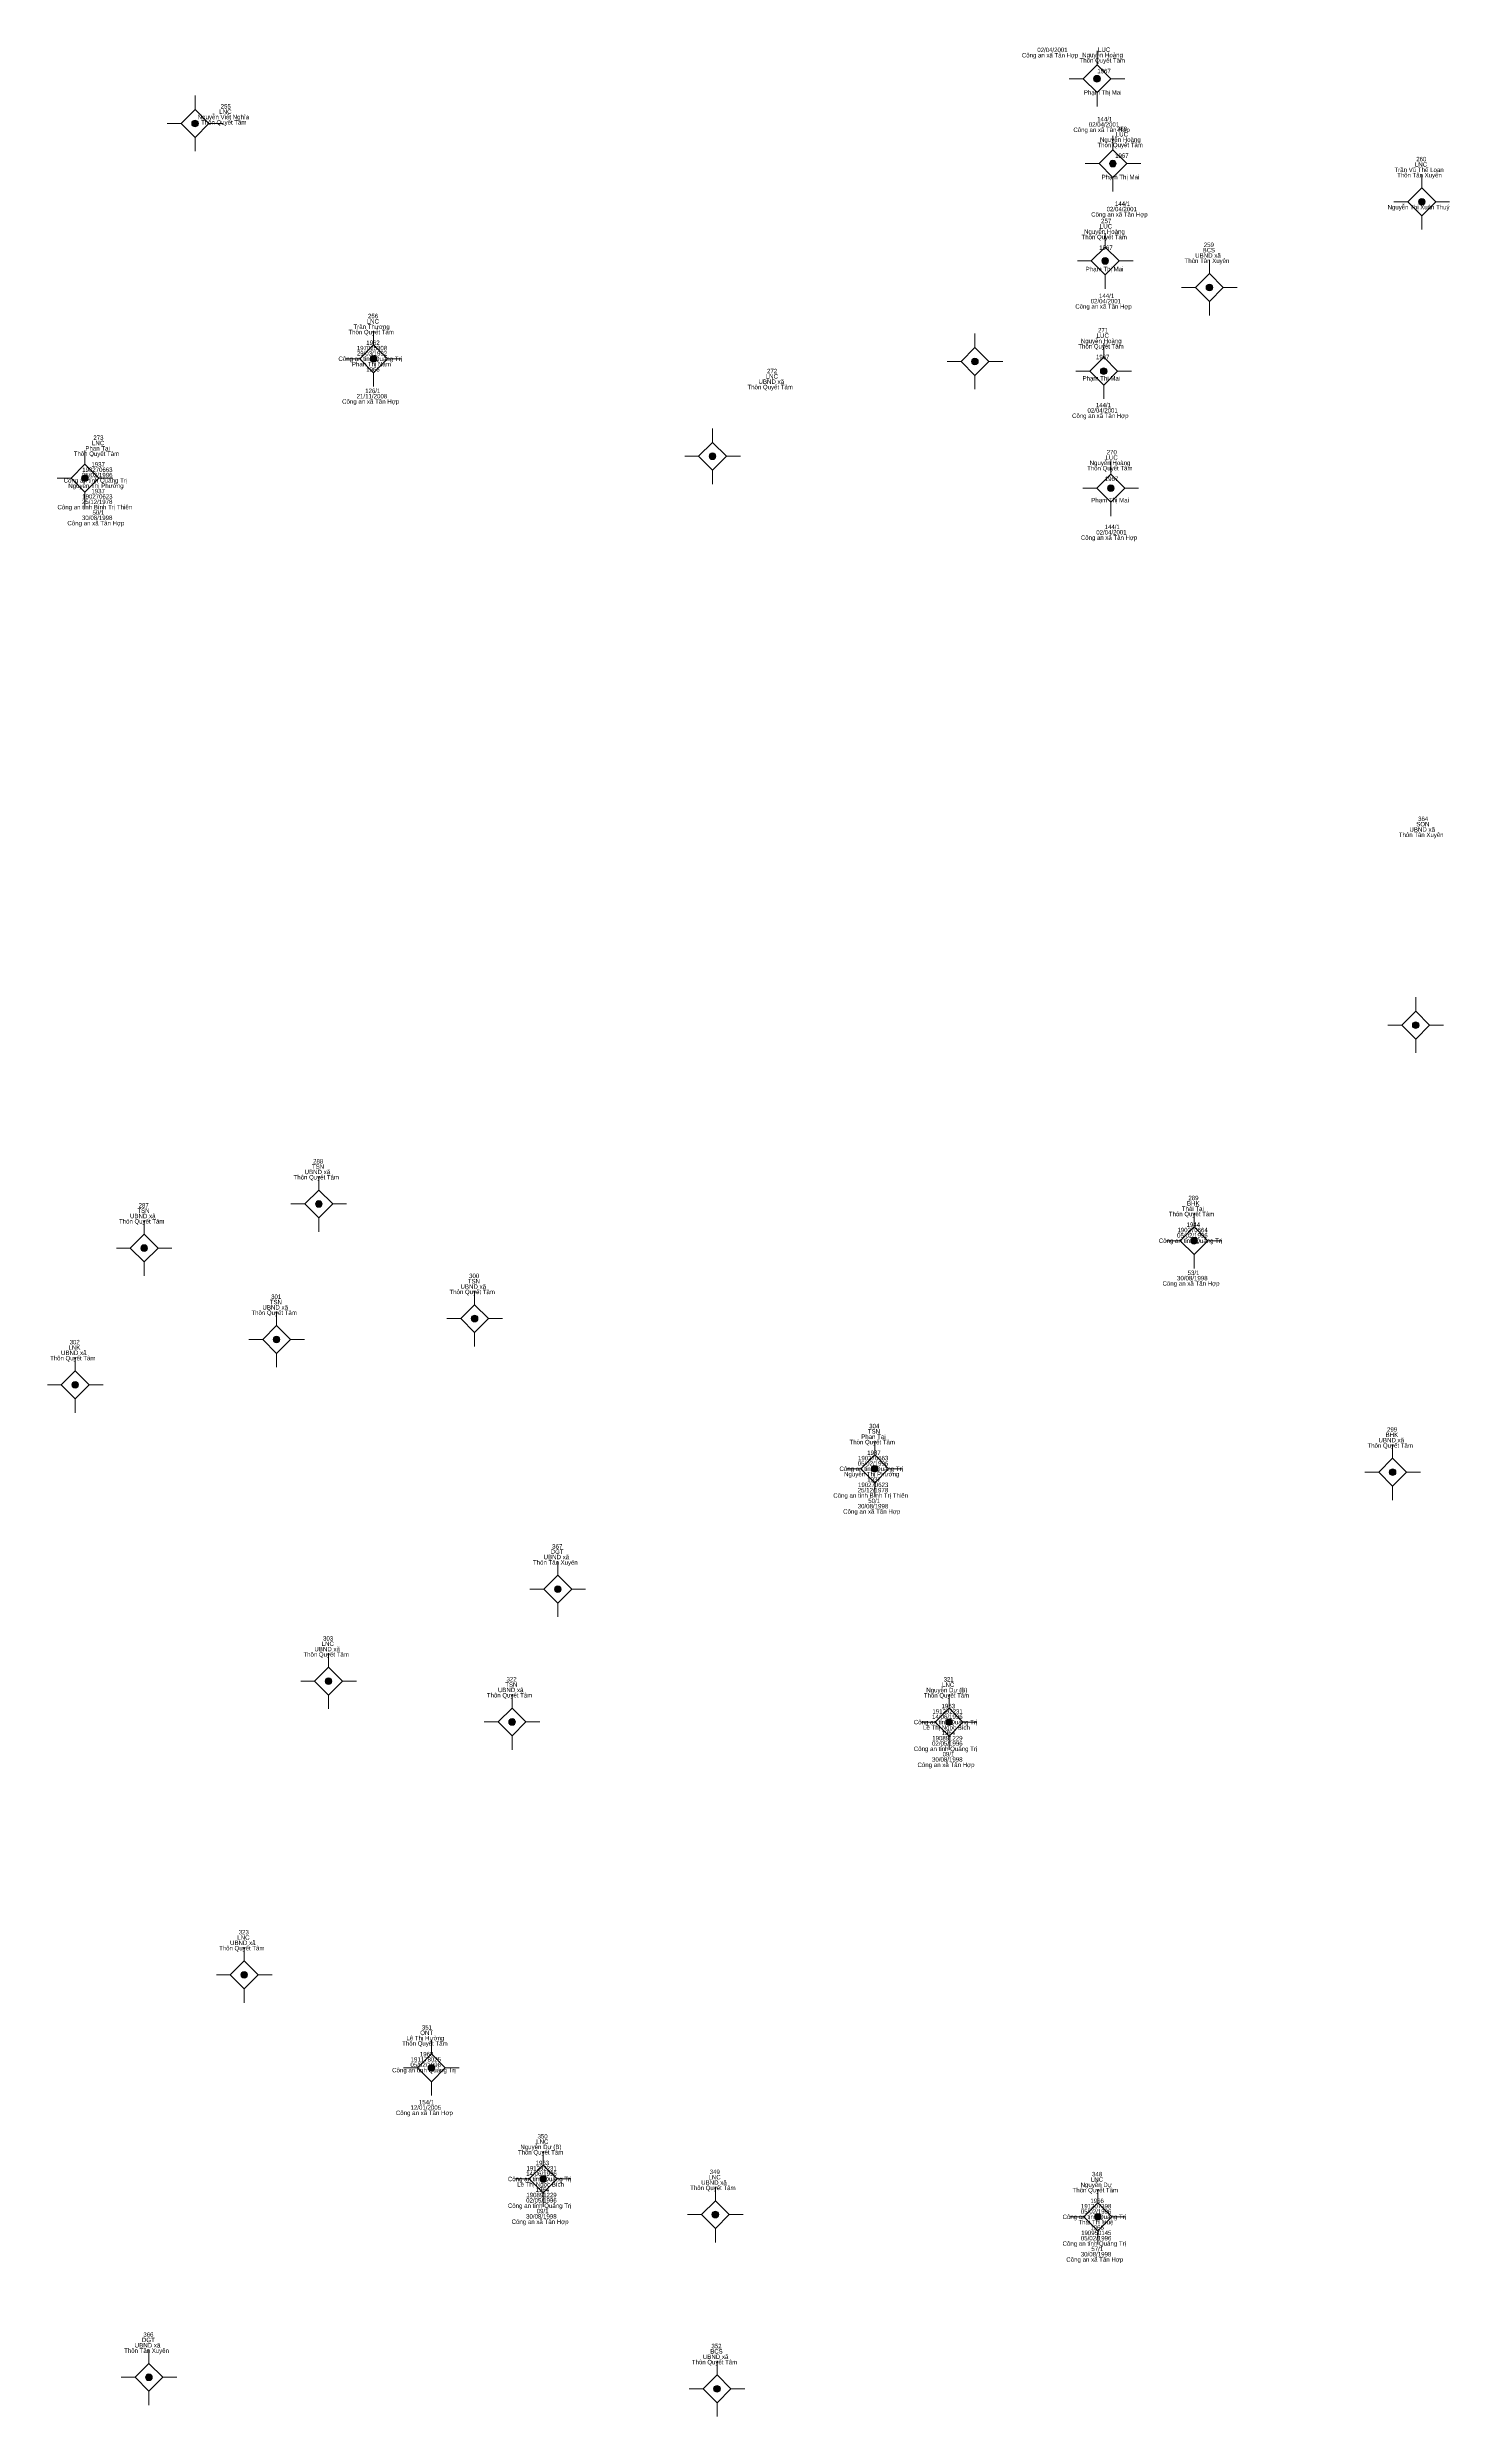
# Model space of a CAD drawing. Header units: metres. Extents: x 550999 to 552168, y 1840734 to 1841978.
# Drawn here: x 551004 to 551130.1, y 1841008.9 to 1841221.8 of the extents above; entities that cross this region are included whole.
import ezdxf
from ezdxf.enums import TextEntityAlignment as Align

# ---------------------------------------------------------------- set-up
doc = ezdxf.new("R2010")
doc.units = ezdxf.units.M
doc.header["$LTSCALE"] = 0.16
doc.layers.add('11', color=7, linetype='Continuous', lineweight=13)
doc.layers.add('15', color=7, linetype='Continuous')

msp = doc.modelspace()

# ---------------------------------------------------------------- hatches: boundary and pattern name
at = {"layer": '11'}
for points in [[(551098.6695, 1841218.98, 1), (551098.0695, 1841218.98, 1)], [(551017.6095, 1841214.96, 1), (551017.0095, 1841214.96, 1)], [(551100.0995, 1841211.35, 1), (551099.4995, 1841211.35, 1)], [(551127.8595, 1841207.92, 1), (551127.2595, 1841207.92, 1)], [(551099.4095, 1841202.61, 1), (551098.8095, 1841202.61, 1)], [(551108.7695, 1841200.22, 1), (551108.1695, 1841200.22, 1)], [(551033.6595, 1841193.82, 1), (551033.0595, 1841193.82, 1)], [(551087.6995, 1841193.58, 1), (551087.0995, 1841193.58, 1)], [(551099.2695, 1841192.71, 1), (551098.6695, 1841192.71, 1)], [(551064.1195, 1841185.06, 1), (551063.5195, 1841185.06, 1)], [(551007.7195, 1841183.09, 1), (551007.1195, 1841183.09, 1)], [(551099.9095, 1841182.19, 1), (551099.3095, 1841182.19, 1)], [(551127.3095, 1841133.95, 1), (551126.7095, 1841133.95, 1)], [(551028.7295, 1841117.88, 1), (551028.1295, 1841117.88, 1)], [(551013.0395, 1841113.92, 1), (551012.4395, 1841113.92, 1)], [(551107.3895, 1841114.58, 1), (551106.7895, 1841114.58, 1)], [(551042.7395, 1841107.58, 1), (551042.1395, 1841107.58, 1)], [(551024.9395, 1841105.71, 1), (551024.3395, 1841105.71, 1)], [(551006.8395, 1841101.63, 1), (551006.2395, 1841101.63, 1)], [(551078.6895, 1841094.09, 1), (551078.0895, 1841094.09, 1)], [(551125.2395, 1841093.78, 1), (551124.6395, 1841093.78, 1)], [(551050.2095, 1841083.28, 1), (551049.6095, 1841083.28, 1)], [(551029.6095, 1841075.01, 1), (551029.0095, 1841075.01, 1)], [(551046.0995, 1841071.34, 1), (551045.4995, 1841071.34, 1)], [(551085.3695, 1841071.33, 1), (551084.7695, 1841071.33, 1)], [(551022.0295, 1841048.62, 1), (551021.4295, 1841048.62, 1)], [(551038.8495, 1841040.27, 1), (551038.2495, 1841040.27, 1)], [(551048.8895, 1841030.28, 1), (551048.2895, 1841030.28, 1)], [(551064.3695, 1841027.08, 1), (551063.7695, 1841027.08, 1)], [(551098.7395, 1841026.88, 1), (551098.1395, 1841026.88, 1)], [(551013.4695, 1841012.46, 1), (551012.8695, 1841012.46, 1)], [(551064.5195, 1841011.43, 1), (551063.9195, 1841011.43, 1)]]:
    msp.add_hatch(color=256, dxfattribs=at).paths.add_polyline_path(points)

# ---------------------------------------------------------------- linework, layer by layer
for p, q in [((551098.37, 1841221.48), (551098.37, 1841220.23)), ((551097.12, 1841218.98), (551095.87, 1841218.98)), ((551100.87, 1841218.98), (551099.62, 1841218.98)), ((551017.31, 1841217.46), (551017.31, 1841216.21)), ((551098.37, 1841217.73), (551098.37, 1841216.48)), ((551016.06, 1841214.96), (551014.81, 1841214.96)), ((551019.81, 1841214.96), (551018.56, 1841214.96)), ((551017.31, 1841213.71), (551017.31, 1841212.46)), ((551099.8, 1841213.85), (551099.8, 1841212.6)), ((551098.55, 1841211.35), (551097.3, 1841211.35)), ((551099.8, 1841210.1), (551099.8, 1841208.85)), ((551102.3, 1841211.35), (551101.05, 1841211.35)), ((551127.56, 1841210.42), (551127.56, 1841209.17)), ((551126.31, 1841207.92), (551125.06, 1841207.92)), ((551130.06, 1841207.92), (551128.81, 1841207.92)), ((551127.56, 1841206.67), (551127.56, 1841205.42)), ((551099.11, 1841205.11), (551099.11, 1841203.86)), ((551097.86, 1841202.61), (551096.61, 1841202.61)), ((551099.11, 1841201.36), (551099.11, 1841200.11)), ((551101.61, 1841202.61), (551100.36, 1841202.61)), ((551108.47, 1841202.72), (551108.47, 1841201.47)), ((551107.22, 1841200.22), (551105.97, 1841200.22)), ((551110.97, 1841200.22), (551109.72, 1841200.22)), ((551108.47, 1841198.97), (551108.47, 1841197.72)), ((551033.36, 1841196.32), (551033.36, 1841195.07)), ((551087.4, 1841196.08), (551087.4, 1841194.83)), ((551098.97, 1841195.21), (551098.97, 1841193.96)), ((551032.11, 1841193.82), (551030.86, 1841193.82)), ((551035.86, 1841193.82), (551034.61, 1841193.82)), ((551086.15, 1841193.58), (551084.9, 1841193.58)), ((551089.9, 1841193.58), (551088.65, 1841193.58)), ((551097.72, 1841192.71), (551096.47, 1841192.71)), ((551101.47, 1841192.71), (551100.22, 1841192.71)), ((551033.36, 1841192.57), (551033.36, 1841191.32)), ((551087.4, 1841192.33), (551087.4, 1841191.08)), ((551098.97, 1841191.46), (551098.97, 1841190.21)), ((551063.82, 1841187.56), (551063.82, 1841186.31)), ((551007.42, 1841185.59), (551007.42, 1841184.34)), ((551062.57, 1841185.06), (551061.32, 1841185.06)), ((551066.32, 1841185.06), (551065.07, 1841185.06)), ((551099.61, 1841184.69), (551099.61, 1841183.44)), ((551006.17, 1841183.09), (551004.92, 1841183.09)), ((551009.92, 1841183.09), (551008.67, 1841183.09)), ((551063.82, 1841183.81), (551063.82, 1841182.56)), ((551098.36, 1841182.19), (551097.11, 1841182.19)), ((551102.11, 1841182.19), (551100.86, 1841182.19)), ((551007.42, 1841181.84), (551007.42, 1841180.59)), ((551099.61, 1841180.94), (551099.61, 1841179.69)), ((551127.01, 1841136.45), (551127.01, 1841135.2)), ((551125.76, 1841133.95), (551124.51, 1841133.95)), ((551129.51, 1841133.95), (551128.26, 1841133.95)), ((551127.01, 1841132.7), (551127.01, 1841131.45)), ((551028.43, 1841120.38), (551028.43, 1841119.13)), ((551012.74, 1841116.42), (551012.74, 1841115.17)), ((551027.18, 1841117.88), (551025.93, 1841117.88)), ((551028.43, 1841116.63), (551028.43, 1841115.38)), ((551030.93, 1841117.88), (551029.68, 1841117.88)), ((551107.09, 1841117.08), (551107.09, 1841115.83)), ((551011.49, 1841113.92), (551010.24, 1841113.92)), ((551015.24, 1841113.92), (551013.99, 1841113.92)), ((551105.84, 1841114.58), (551104.59, 1841114.58)), ((551109.59, 1841114.58), (551108.34, 1841114.58)), ((551012.74, 1841112.67), (551012.74, 1841111.42)), ((551107.09, 1841113.33), (551107.09, 1841112.08)), ((551042.44, 1841110.08), (551042.44, 1841108.83)), ((551024.64, 1841108.21), (551024.64, 1841106.96)), ((551041.19, 1841107.58), (551039.94, 1841107.58)), ((551044.94, 1841107.58), (551043.69, 1841107.58)), ((551023.39, 1841105.71), (551022.14, 1841105.71)), ((551027.14, 1841105.71), (551025.89, 1841105.71)), ((551042.44, 1841106.33), (551042.44, 1841105.08)), ((551006.54, 1841104.13), (551006.54, 1841102.88)), ((551024.64, 1841104.46), (551024.64, 1841103.21)), ((551005.29, 1841101.63), (551004.04, 1841101.63)), ((551009.04, 1841101.63), (551007.79, 1841101.63)), ((551006.54, 1841100.38), (551006.54, 1841099.13)), ((551078.39, 1841096.59), (551078.39, 1841095.34)), ((551124.94, 1841096.28), (551124.94, 1841095.03)), ((551077.14, 1841094.09), (551075.89, 1841094.09)), ((551078.39, 1841092.84), (551078.39, 1841091.59)), ((551080.89, 1841094.09), (551079.64, 1841094.09)), ((551123.69, 1841093.78), (551122.44, 1841093.78)), ((551127.44, 1841093.78), (551126.19, 1841093.78)), ((551124.94, 1841092.53), (551124.94, 1841091.28)), ((551049.91, 1841085.78), (551049.91, 1841084.53)), ((551048.66, 1841083.28), (551047.41, 1841083.28)), ((551049.91, 1841082.03), (551049.91, 1841080.78)), ((551052.41, 1841083.28), (551051.16, 1841083.28)), ((551029.31, 1841077.51), (551029.31, 1841076.26)), ((551028.06, 1841075.01), (551026.81, 1841075.01)), ((551029.31, 1841073.76), (551029.31, 1841072.51)), ((551031.81, 1841075.01), (551030.56, 1841075.01)), ((551045.8, 1841073.84), (551045.8, 1841072.59)), ((551085.07, 1841073.83), (551085.07, 1841072.58)), ((551044.55, 1841071.34), (551043.3, 1841071.34)), ((551048.3, 1841071.34), (551047.05, 1841071.34)), ((551083.82, 1841071.33), (551082.57, 1841071.33)), ((551087.57, 1841071.33), (551086.32, 1841071.33)), ((551045.8, 1841070.09), (551045.8, 1841068.84)), ((551085.07, 1841070.08), (551085.07, 1841068.83)), ((551021.73, 1841051.12), (551021.73, 1841049.87)), ((551020.48, 1841048.62), (551019.23, 1841048.62)), ((551024.23, 1841048.62), (551022.98, 1841048.62)), ((551021.73, 1841047.37), (551021.73, 1841046.12)), ((551038.55, 1841042.77), (551038.55, 1841041.52)), ((551037.3, 1841040.27), (551036.05, 1841040.27)), ((551041.05, 1841040.27), (551039.8, 1841040.27)), ((551038.55, 1841039.02), (551038.55, 1841037.77)), ((551048.59, 1841032.78), (551048.59, 1841031.53)), ((551047.34, 1841030.28), (551046.09, 1841030.28)), ((551048.59, 1841029.03), (551048.59, 1841027.78)), ((551051.09, 1841030.28), (551049.84, 1841030.28)), ((551064.07, 1841029.58), (551064.07, 1841028.33)), ((551098.44, 1841029.38), (551098.44, 1841028.13)), ((551062.82, 1841027.08), (551061.57, 1841027.08)), ((551066.57, 1841027.08), (551065.32, 1841027.08)), ((551097.19, 1841026.88), (551095.94, 1841026.88)), ((551100.94, 1841026.88), (551099.69, 1841026.88)), ((551064.07, 1841025.83), (551064.07, 1841024.58)), ((551098.44, 1841025.63), (551098.44, 1841024.38)), ((551013.17, 1841014.96), (551013.17, 1841013.71)), ((551064.22, 1841013.93), (551064.22, 1841012.68)), ((551011.92, 1841012.46), (551010.67, 1841012.46)), ((551015.67, 1841012.46), (551014.42, 1841012.46)), ((551013.17, 1841011.21), (551013.17, 1841009.96)), ((551062.97, 1841011.43), (551061.72, 1841011.43)), ((551064.22, 1841010.18), (551064.22, 1841008.93)), ((551066.72, 1841011.43), (551065.47, 1841011.43))]:
    msp.add_line(p, q, dxfattribs=at)
for points in [[(551098.37, 1841220.23), (551097.12, 1841218.98), (551098.37, 1841217.73), (551099.62, 1841218.98)], [(551017.31, 1841216.21), (551016.06, 1841214.96), (551017.31, 1841213.71), (551018.56, 1841214.96)], [(551099.8, 1841212.6), (551098.55, 1841211.35), (551099.8, 1841210.1), (551101.05, 1841211.35)], [(551127.56, 1841209.17), (551126.31, 1841207.92), (551127.56, 1841206.67), (551128.81, 1841207.92)], [(551099.11, 1841203.86), (551097.86, 1841202.61), (551099.11, 1841201.36), (551100.36, 1841202.61)], [(551108.47, 1841201.47), (551107.22, 1841200.22), (551108.47, 1841198.97), (551109.72, 1841200.22)], [(551033.36, 1841195.07), (551032.11, 1841193.82), (551033.36, 1841192.57), (551034.61, 1841193.82)], [(551087.4, 1841194.83), (551086.15, 1841193.58), (551087.4, 1841192.33), (551088.65, 1841193.58)], [(551098.97, 1841193.96), (551097.72, 1841192.71), (551098.97, 1841191.46), (551100.22, 1841192.71)], [(551063.82, 1841186.31), (551062.57, 1841185.06), (551063.82, 1841183.81), (551065.07, 1841185.06)], [(551007.42, 1841184.34), (551006.17, 1841183.09), (551007.42, 1841181.84), (551008.67, 1841183.09)], [(551099.61, 1841183.44), (551098.36, 1841182.19), (551099.61, 1841180.94), (551100.86, 1841182.19)], [(551127.01, 1841135.2), (551125.76, 1841133.95), (551127.01, 1841132.7), (551128.26, 1841133.95)], [(551028.43, 1841119.13), (551027.18, 1841117.88), (551028.43, 1841116.63), (551029.68, 1841117.88)], [(551012.74, 1841115.17), (551011.49, 1841113.92), (551012.74, 1841112.67), (551013.99, 1841113.92)], [(551107.09, 1841115.83), (551105.84, 1841114.58), (551107.09, 1841113.33), (551108.34, 1841114.58)], [(551042.44, 1841108.83), (551041.19, 1841107.58), (551042.44, 1841106.33), (551043.69, 1841107.58)], [(551024.64, 1841106.96), (551023.39, 1841105.71), (551024.64, 1841104.46), (551025.89, 1841105.71)], [(551006.54, 1841102.88), (551005.29, 1841101.63), (551006.54, 1841100.38), (551007.79, 1841101.63)], [(551078.39, 1841095.34), (551077.14, 1841094.09), (551078.39, 1841092.84), (551079.64, 1841094.09)], [(551124.94, 1841095.03), (551123.69, 1841093.78), (551124.94, 1841092.53), (551126.19, 1841093.78)], [(551049.91, 1841084.53), (551048.66, 1841083.28), (551049.91, 1841082.03), (551051.16, 1841083.28)], [(551029.31, 1841076.26), (551028.06, 1841075.01), (551029.31, 1841073.76), (551030.56, 1841075.01)], [(551045.8, 1841072.59), (551044.55, 1841071.34), (551045.8, 1841070.09), (551047.05, 1841071.34)], [(551085.07, 1841072.58), (551083.82, 1841071.33), (551085.07, 1841070.08), (551086.32, 1841071.33)], [(551021.73, 1841049.87), (551020.48, 1841048.62), (551021.73, 1841047.37), (551022.98, 1841048.62)], [(551038.55, 1841041.52), (551037.3, 1841040.27), (551038.55, 1841039.02), (551039.8, 1841040.27)], [(551048.59, 1841031.53), (551047.34, 1841030.28), (551048.59, 1841029.03), (551049.84, 1841030.28)], [(551064.07, 1841028.33), (551062.82, 1841027.08), (551064.07, 1841025.83), (551065.32, 1841027.08)], [(551098.44, 1841028.13), (551097.19, 1841026.88), (551098.44, 1841025.63), (551099.69, 1841026.88)], [(551013.17, 1841013.71), (551011.92, 1841012.46), (551013.17, 1841011.21), (551014.42, 1841012.46)], [(551064.22, 1841012.68), (551062.97, 1841011.43), (551064.22, 1841010.18), (551065.47, 1841011.43)]]:
    msp.add_lwpolyline(points, close=True, dxfattribs=at)
for centre in [(551098.3695, 1841218.98), (551017.3095, 1841214.96), (551099.7995, 1841211.35), (551127.5595, 1841207.92), (551099.1095, 1841202.61), (551108.4695, 1841200.22), (551033.3595, 1841193.82), (551087.3995, 1841193.58), (551098.9695, 1841192.71), (551063.8195, 1841185.06), (551007.4195, 1841183.09), (551099.6095, 1841182.19), (551127.0095, 1841133.95), (551028.4295, 1841117.88), (551012.7395, 1841113.92), (551107.0895, 1841114.58), (551042.4395, 1841107.58), (551024.6395, 1841105.71), (551006.5395, 1841101.63), (551078.3895, 1841094.09), (551124.9395, 1841093.78), (551049.9095, 1841083.28), (551029.3095, 1841075.01), (551045.7995, 1841071.34), (551085.0695, 1841071.33), (551021.7295, 1841048.62), (551038.5495, 1841040.27), (551048.5895, 1841030.28), (551064.0695, 1841027.08), (551098.4395, 1841026.88), (551013.1695, 1841012.46), (551064.2195, 1841011.43)]:
    msp.add_circle(centre, 0.3, dxfattribs=at)

# ---------------------------------------------------------------- texts
at = {"layer": '15'}
for s, width, p in [(' Công an xã Tân Hợp ', 0.85, (551094.155, 1841220.89)), (' 02/04/2001', 0.85, (551094.29, 1841221.37)), ('Thôn Quyết Tâm', 0.85, (551098.85, 1841220.43)), ('Nguyễn Hoàng', 0.9, (551098.87, 1841220.91)), ('LUC', 0.95, (551099.01, 1841221.39)), ('1967', 0.85, (551099.005, 1841219.47)), ('LNC', 0.95, (551020.04, 1841215.82)), ('255', 0.85, (551020.07, 1841216.3)), ('Phạm Thị Mai', 0.9, (551098.88, 1841217.55)), ('Nguyễn Viết Nghĩa', 0.9, (551019.86, 1841215.34)), ('Thôn Quyết Tâm', 0.85, (551019.89, 1841214.86)), (' Công an xã Tân Hợp ', 0.85, (551098.785, 1841214.19)), (' 02/04/2001', 0.85, (551098.92, 1841214.67)), (' 144/1', 0.85, (551098.99, 1841215.15)), ('LUC', 0.95, (551100.61, 1841213.79)), ('258', 0.85, (551100.615, 1841214.27)), ('Thôn Quyết Tâm', 0.85, (551100.45, 1841212.83)), ('Nguyễn Hoàng', 0.9, (551100.47, 1841213.31)), ('1967', 0.85, (551100.605, 1841211.87)), ('260', 0.85, (551127.515, 1841211.56)), ('Phạm Thị Mai', 0.9, (551100.48, 1841209.95)), ('Trần Vũ Thế Loan', 0.9, (551127.315, 1841210.6)), ('Thôn Tân Xuyên', 0.85, (551127.345, 1841210.12)), ('LNC', 0.95, (551127.49, 1841211.08)), (' 144/1', 0.85, (551100.59, 1841207.55)), ('Nguyễn Thị Xuân Thuý', 0.85, (551127.27, 1841207.24)), ('Nguyễn Hoàng', 0.9, (551099.04, 1841205.04)), (' Công an xã Tân Hợp ', 0.85, (551100.385, 1841206.59)), ('LUC', 0.95, (551099.18, 1841205.52)), ('257', 0.9, (551099.195, 1841206)), (' 02/04/2001', 0.85, (551100.52, 1841207.07)), ('Thôn Quyết Tâm', 0.85, (551099.02, 1841204.56)), ('1967', 0.85, (551099.175, 1841203.6)), ('UBND xã', 0.95, (551108.345, 1841202.9)), ('BCS', 0.8, (551108.42, 1841203.38)), ('259', 0.85, (551108.42, 1841203.86)), ('Phạm Thị Mai', 0.9, (551099.05, 1841201.68)), ('Thôn Tân Xuyên', 0.85, (551108.255, 1841202.42)), (' 02/04/2001', 0.85, (551099.09, 1841198.8)), (' 144/1', 0.85, (551099.16, 1841199.28)), ('Trần Thương', 0.9, (551033.18, 1841196.5)), ('LNC', 0.95, (551033.29, 1841196.98)), ('256', 0.85, (551033.31, 1841197.46)), (' Công an xã Tân Hợp ', 0.85, (551098.955, 1841198.32)), ('Thôn Quyết Tâm', 0.85, (551033.14, 1841196.02)), ('197025308', 0.85, (551033.21, 1841194.58)), ('1962', 0.85, (551033.305, 1841195.06)), ('Thôn Quyết Tâm', 0.85, (551098.73, 1841194.74)), ('Nguyễn Hoàng', 0.9, (551098.75, 1841195.22)), ('LUC', 0.95, (551098.89, 1841195.7)), ('271', 0.8, (551098.915, 1841196.18)), ('Công an tỉnh Quảng Trị', 0.9, (551033.05, 1841193.62)), ('Phan Thị Năm', 0.9, (551033.16, 1841193.14)), ('29/03/1992', 0.85, (551033.215, 1841194.1)), ('1966', 0.85, (551033.3, 1841192.66)), ('272', 0.85, (551069.175, 1841192.52)), ('1967', 0.85, (551098.885, 1841193.78)), ('21/11/2008', 0.9, (551033.205, 1841190.26)), ('126/1', 0.85, (551033.285, 1841190.74)), ('Thôn Quyết Tâm', 0.85, (551069, 1841191.08)), ('UBND xã', 0.95, (551069.095, 1841191.56)), ('LNC', 0.95, (551069.15, 1841192.04)), ('Phạm Thị Mai', 0.9, (551098.76, 1841191.86)), ('Công an xã Tân Hợp', 0.9, (551033.09, 1841189.78)), (' Công an xã Tân Hợp ', 0.85, (551098.665, 1841188.5)), (' 02/04/2001', 0.85, (551098.8, 1841188.98)), (' 144/1', 0.85, (551098.87, 1841189.46)), ('LNC', 0.95, (551008.6, 1841186.05)), ('273', 0.85, (551008.63, 1841186.53)), ('Thôn Quyết Tâm', 0.85, (551008.45, 1841185.09)), ('Phan Tại', 0.9, (551008.555, 1841185.57)), ('1937', 0.85, (551008.605, 1841184.13)), ('Thôn Quyết Tâm', 0.85, (551099.52, 1841183.79)), ('Nguyễn Hoàng', 0.9, (551099.54, 1841184.27)), ('LUC', 0.95, (551099.68, 1841184.75)), ('270', 0.85, (551099.695, 1841185.23)), ('Công an tỉnh Quảng Trị', 0.9, (551008.36, 1841182.69)), ('Nguyễn Thị Phưởng', 0.9, (551008.405, 1841182.21)), ('05/02/1996', 0.9, (551008.52, 1841183.17)), ('190270663', 0.85, (551008.535, 1841183.65)), ('1937', 0.85, (551008.605, 1841181.73)), ('1967', 0.85, (551099.675, 1841182.83)), ('Công an tỉnh Bình Trị Thiên', 0.9, (551008.305, 1841180.29)), ('25/12/1978', 0.9, (551008.515, 1841180.77)), ('190270623', 0.85, (551008.535, 1841181.25)), ('50/1', 0.85, (551008.625, 1841179.81)), ('Phạm Thị Mai', 0.9, (551099.55, 1841180.91)), ('Công an xã Tân Hợp', 0.9, (551008.4, 1841178.85)), ('30/08/1998', 0.9, (551008.515, 1841179.33)), (' Công an xã Tân Hợp ', 0.85, (551099.455, 1841177.55)), (' 02/04/2001', 0.85, (551099.59, 1841178.03)), (' 144/1', 0.85, (551099.66, 1841178.51)), ('SON', 0.85, (551127.65, 1841151.81)), ('364', 0.85, (551127.685, 1841152.29)), ('Thôn Tân Xuyên', 0.85, (551127.505, 1841150.85)), ('UBND xã', 0.95, (551127.595, 1841151.33)), ('Thôn Quyết Tâm', 0.85, (551028.21, 1841120.08)), ('UBND xã', 0.95, (551028.305, 1841120.56)), ('TSN', 0.85, (551028.365, 1841121.04)), ('288', 0.85, (551028.375, 1841121.52)), ('289', 0.85, (551107.04, 1841118.22)), ('Thôn Quyết Tâm', 0.85, (551012.52, 1841116.12)), ('UBND xã', 0.95, (551012.615, 1841116.6)), ('TSN', 0.85, (551012.675, 1841117.08)), ('287', 0.9, (551012.695, 1841117.56)), ('Thôn Quyết Tâm', 0.85, (551106.87, 1841116.78)), ('Thái Tại', 0.9, (551106.98, 1841117.26)), ('BHK', 0.95, (551107.02, 1841117.74)), ('1944', 0.85, (551107.025, 1841115.82)), ('Công an tỉnh Quảng Trị', 0.9, (551106.78, 1841114.38)), ('05/02/1996', 0.9, (551106.94, 1841114.86)), ('190270664', 0.85, (551106.96, 1841115.34)), ('53/1', 0.85, (551107.045, 1841111.5)), ('301', 0.8, (551024.605, 1841109.35)), ('Thôn Quyết Tâm', 0.85, (551042.22, 1841109.78)), ('UBND xã', 0.95, (551042.315, 1841110.26)), ('TSN', 0.85, (551042.375, 1841110.74)), ('300', 0.85, (551042.395, 1841111.22)), ('Công an xã Tân Hợp', 0.9, (551106.82, 1841110.54)), ('30/08/1998', 0.9, (551106.935, 1841111.02)), ('Thôn Quyết Tâm', 0.85, (551024.42, 1841107.91)), ('UBND xã', 0.95, (551024.515, 1841108.39)), ('TSN', 0.85, (551024.575, 1841108.87)), ('302', 0.85, (551006.495, 1841105.27)), ('Thôn Quyết Tâm', 0.85, (551006.32, 1841103.83)), ('UBND xã', 0.95, (551006.415, 1841104.31)), ('Phan Tại', 0.9, (551078.275, 1841096.77)), ('TSN', 0.85, (551078.325, 1841097.25)), ('304', 0.85, (551078.355, 1841097.73)), ('UBND xã', 0.95, (551124.815, 1841096.46)), ('BHK', 0.95, (551124.87, 1841096.94)), ('299', 0.85, (551124.89, 1841097.42)), ('Thôn Quyết Tâm', 0.85, (551078.17, 1841096.29)), ('05/02/1996', 0.9, (551078.24, 1841094.37)), ('190270663', 0.85, (551078.255, 1841094.85)), ('1937', 0.85, (551078.325, 1841095.33)), ('Thôn Quyết Tâm', 0.85, (551124.72, 1841095.98)), ('Công an tỉnh Quảng Trị', 0.9, (551078.08, 1841093.89)), ('Nguyễn Thị Phưởng', 0.9, (551078.125, 1841093.41)), ('190270623', 0.85, (551078.255, 1841092.45)), ('1937', 0.85, (551078.325, 1841092.93)), ('Công an tỉnh Bình Trị Thiên', 0.9, (551078.025, 1841091.49)), ('30/08/1998', 0.9, (551078.235, 1841090.53)), ('25/12/1978', 0.9, (551078.235, 1841091.97)), ('50/1', 0.85, (551078.345, 1841091.01)), ('Công an xã Tân Hợp', 0.9, (551078.12, 1841090.05)), ('UBND xã', 0.95, (551049.785, 1841085.96)), ('DGT', 0.9, (551049.855, 1841086.44)), ('367', 0.9, (551049.865, 1841086.92)), ('Thôn Tân Xuyên', 0.85, (551049.695, 1841085.48)), ('UBND xã', 0.95, (551029.185, 1841077.69)), ('LNC', 0.95, (551029.24, 1841078.17)), ('303', 0.85, (551029.27, 1841078.65)), ('Thôn Quyết Tâm', 0.85, (551029.09, 1841077.21)), ('Thôn Quyết Tâm', 0.85, (551045.58, 1841073.54)), ('UBND xã', 0.95, (551045.675, 1841074.02)), ('TSN', 0.85, (551045.735, 1841074.5)), ('322', 0.85, (551045.755, 1841074.98)), ('Thôn Quyết Tâm', 0.85, (551084.85, 1841073.53)), ('Nguyễn Dự (B)', 0.9, (551084.875, 1841074.01)), ('LNC', 0.95, (551085, 1841074.49)), ('321', 0.8, (551085.035, 1841074.97)), ('Công an tỉnh Quảng Trị', 0.9, (551084.76, 1841071.13)), ('14/06/1996', 0.9, (551084.92, 1841071.61)), ('191292231', 0.85, (551084.94, 1841072.09)), ('1963', 0.85, (551085.01, 1841072.57)), ('Lê Thị Ngọc Bích', 0.9, (551084.845, 1841070.65)), ('02/05/1996', 0.9, (551084.92, 1841069.21)), ('190891229', 0.85, (551084.925, 1841069.69)), ('1964', 0.85, (551085.005, 1841070.17)), ('Công an tỉnh Quảng Trị', 0.9, (551084.76, 1841068.73)), ('Công an xã Tân Hợp', 0.9, (551084.8, 1841067.29)), ('30/08/1998', 0.9, (551084.915, 1841067.77)), ('09/1', 0.85, (551085.025, 1841068.25)), ('LNC', 0.95, (551021.66, 1841051.78)), ('323', 0.85, (551021.69, 1841052.26)), ('Thôn Quyết Tâm', 0.85, (551021.51, 1841050.82)), ('UBND xã', 0.95, (551021.605, 1841051.3)), ('351', 0.8, (551038.155, 1841043.7)), ('Thôn Quyết Tâm', 0.85, (551037.97, 1841042.26)), ('Lê Thị Hường', 0.9, (551038.01, 1841042.74)), ('ONT', 0.95, (551038.13, 1841043.22)), ('1968', 0.85, (551038.125, 1841041.3)), ('Công an tỉnh Quảng Trị', 0.9, (551037.88, 1841039.86)), ('05/02/1996', 0.9, (551038.04, 1841040.34)), ('191178025', 0.85, (551038.055, 1841040.82)), ('154/1', 0.85, (551038.115, 1841036.98)), ('Công an xã Tân Hợp', 0.9, (551037.92, 1841036.02)), ('12/01/2005', 0.9, (551038.05, 1841036.5)), ('Nguyễn Dự (B)', 0.9, (551048.395, 1841032.96)), ('LNC', 0.95, (551048.52, 1841033.44)), ('350', 0.85, (551048.545, 1841033.92)), ('Thôn Quyết Tâm', 0.85, (551048.37, 1841032.48)), ('14/06/1996', 0.9, (551048.44, 1841030.56)), ('191292231', 0.85, (551048.46, 1841031.04)), ('1963', 0.85, (551048.53, 1841031.52)), ('349', 0.85, (551064.02, 1841030.72)), ('348', 0.85, (551098.385, 1841030.52)), ('Công an tỉnh Quảng Trị', 0.9, (551048.28, 1841030.08)), ('Lê Thị Ngọc Bích', 0.9, (551048.365, 1841029.6)), ('190891229', 0.85, (551048.445, 1841028.64)), ('1964', 0.85, (551048.525, 1841029.12)), ('Thôn Quyết Tâm', 0.85, (551063.85, 1841029.28)), ('UBND xã', 0.95, (551063.945, 1841029.76)), ('LNC', 0.95, (551064, 1841030.24)), ('Thôn Quyết Tâm', 0.85, (551098.22, 1841029.08)), ('Nguyễn Dự', 0.9, (551098.3, 1841029.56)), ('LNC', 0.95, (551098.37, 1841030.04)), ('Công an tỉnh Quảng Trị', 0.9, (551048.28, 1841027.68)), ('Công an xã Tân Hợp', 0.9, (551048.32, 1841026.24)), ('30/08/1998', 0.9, (551048.435, 1841026.72)), ('02/05/1996', 0.9, (551048.44, 1841028.16)), ('09/1', 0.85, (551048.545, 1841027.2)), ('Công an tỉnh Quảng Trị', 0.9, (551098.13, 1841026.68)), ('Thái Thị Huệ', 0.9, (551098.27, 1841026.2)), ('05/02/1996', 0.9, (551098.29, 1841027.16)), ('191207398', 0.85, (551098.29, 1841027.64)), ('1966', 0.85, (551098.38, 1841028.12)), ('Công an tỉnh Quảng Trị', 0.9, (551098.13, 1841024.28)), ('05/02/1996', 0.9, (551098.29, 1841024.76)), ('190950145', 0.85, (551098.305, 1841025.24)), ('1966', 0.85, (551098.38, 1841025.72)), ('Công an xã Tân Hợp', 0.9, (551098.17, 1841022.84)), ('30/08/1998', 0.9, (551098.285, 1841023.32)), ('57/1', 0.85, (551098.395, 1841023.8)), ('DGT', 0.9, (551013.115, 1841015.62)), ('366', 0.85, (551013.12, 1841016.1)), ('Thôn Tân Xuyên', 0.85, (551012.955, 1841014.66)), ('UBND xã', 0.95, (551013.045, 1841015.14)), ('Thôn Quyết Tâm', 0.85, (551064, 1841013.63)), ('UBND xã', 0.95, (551064.095, 1841014.11)), ('BCS', 0.8, (551064.17, 1841014.59)), ('352', 0.85, (551064.175, 1841015.07))]:
    msp.add_text(s, height=0.4, dxfattribs=dict(at, width=width)).set_placement(p, align=Align.CENTER)
msp.add_text('LNK', height=0.4, dxfattribs=at).set_placement((551006.47, 1841104.79), align=Align.CENTER)

doc.saveas('drawing.dxf')
